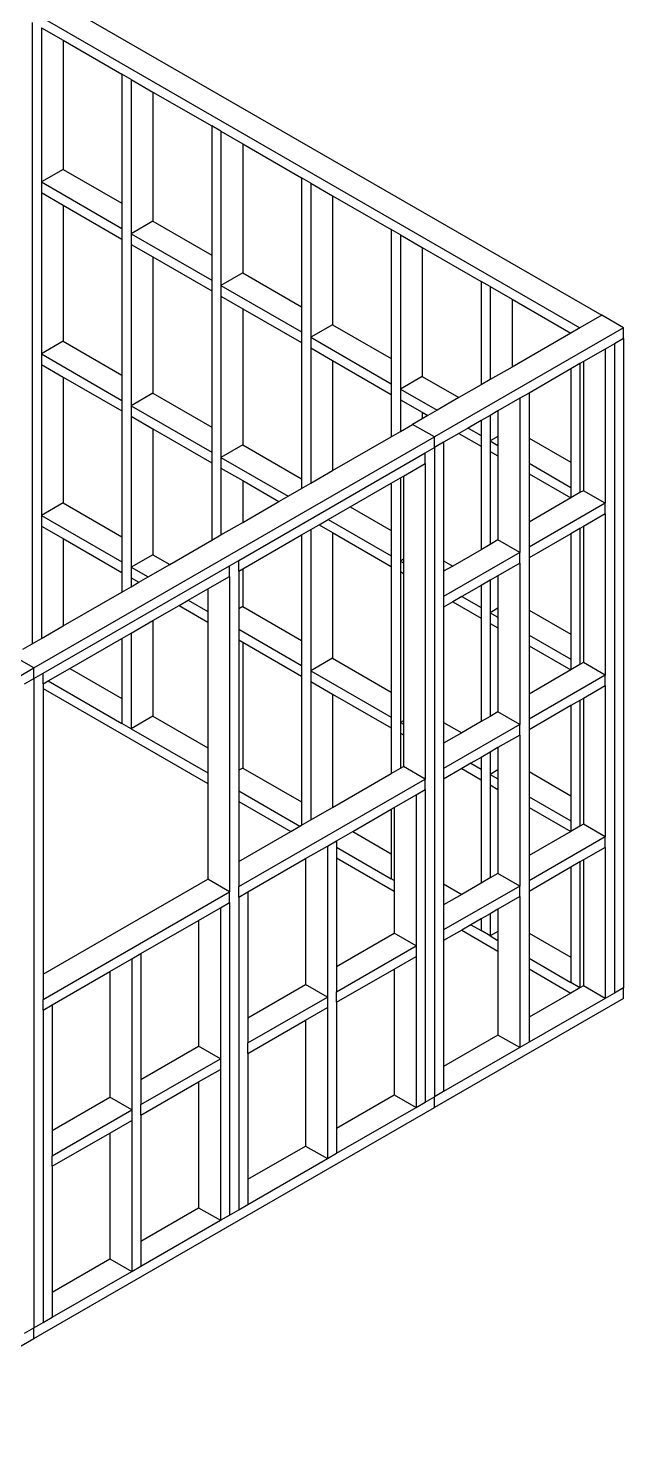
# Model space of a CAD drawing. Header units: millimetres. Extents: x 19458 to 19801, y 4351 to 4752.
# Drawn here: x 19609.037 to 19610.775, y 4521.582 to 4525.73 of the extents above; entities that cross this region are included whole.
import ezdxf

# ---------------------------------------------------------------- set-up
doc = ezdxf.new("R2010")
doc.units = ezdxf.units.MM

# ---------------------------------------------------------------- blocks, each defined once
blk = doc.blocks.new('ISO GENERAL')
at = {"color": 250}
for p, q in [((3.271, 3.2034), (4.8705, 2.2799)), ((3.2074, 3.1667), (4.8068, 2.2432)), ((3.2074, 3.1356), (3.2074, 1.3197)), ((3.2342, 3.1201), (3.2342, 2.6694)), ((3.2342, 3.1201), (3.2979, 3.0834)), ((3.2979, 3.0834), (3.2979, 2.7062)), ((3.2979, 3.0834), (3.4695, 2.9843)), ((3.4963, 2.9688), (3.4695, 2.9843)), ((3.4695, 2.9843), (3.4695, 2.6071)), ((3.4963, 2.9688), (3.4963, 2.5181)), ((3.4963, 2.9688), (3.56, 2.9321)), ((3.56, 2.9321), (3.56, 2.5548)), ((3.56, 2.9321), (3.7316, 2.833)), ((3.7584, 2.8175), (3.7316, 2.833)), ((3.7316, 2.833), (3.7316, 2.4558)), ((3.7584, 2.8175), (3.7584, 2.3668)), ((3.7584, 2.8175), (3.8221, 2.7807)), ((3.8221, 2.7807), (3.8221, 2.4035)), ((3.8221, 2.7807), (3.9937, 2.6817)), ((3.2979, 2.7062), (3.2342, 2.6694)), ((3.2979, 2.7062), (3.4695, 2.6071)), ((3.2342, 2.6694), (3.4695, 2.5336)), ((3.2342, 2.6694), (3.2342, 2.6384)), ((4.0205, 2.6661), (3.9937, 2.6817)), ((3.9937, 2.6817), (3.9937, 2.3044)), ((4.0205, 2.6661), (4.0205, 2.2154)), ((4.0205, 2.6661), (4.0842, 2.6294)), ((3.2342, 2.6384), (3.2979, 2.6016)), ((3.2342, 2.6384), (3.2342, 2.1669)), ((4.0842, 2.6294), (4.0842, 2.2522)), ((4.0842, 2.6294), (4.2558, 2.5303)), ((3.2979, 2.6016), (3.2979, 2.2037)), ((3.2979, 2.6016), (3.4695, 2.5026)), ((3.4695, 2.6071), (3.4695, 2.5336)), ((3.4695, 2.5336), (3.4695, 2.5026)), ((3.56, 2.5548), (3.4963, 2.5181)), ((3.56, 2.5548), (3.7316, 2.4558)), ((4.2826, 2.5148), (4.2558, 2.5303)), ((4.2558, 2.5303), (4.2558, 2.1531)), ((3.4695, 2.5026), (3.4695, 2.1046)), ((3.4963, 2.5181), (3.7316, 2.3823)), ((3.4963, 2.5181), (3.4963, 2.4871)), ((4.2826, 2.5148), (4.2826, 2.0641)), ((4.2826, 2.5148), (4.3463, 2.4781)), ((3.4963, 2.4871), (3.56, 2.4503)), ((3.4963, 2.4871), (3.4963, 2.0156)), ((3.56, 2.4503), (3.56, 2.0524)), ((3.56, 2.4503), (3.7316, 2.3512)), ((3.7316, 2.4558), (3.7316, 2.3823)), ((4.3463, 2.4781), (4.3463, 2.1009)), ((4.3463, 2.4781), (4.5179, 2.379)), ((3.7316, 2.3823), (3.7316, 2.3512)), ((3.8221, 2.4035), (3.7584, 2.3668)), ((3.7584, 2.3668), (3.9937, 2.231)), ((3.7584, 2.3668), (3.7584, 2.3357)), ((3.8221, 2.4035), (3.9937, 2.3044)), ((4.5447, 2.3635), (4.5179, 2.379)), ((4.5179, 2.379), (4.5179, 2.0764)), ((3.7316, 2.3512), (3.7316, 1.9533)), ((3.7584, 2.3357), (3.8221, 2.299)), ((3.7584, 2.3357), (3.7584, 1.8643)), ((4.5447, 2.3635), (4.5447, 2.0919)), ((4.5447, 2.3635), (4.6084, 2.3268)), ((4.6084, 2.3268), (4.6084, 2.1286)), ((4.6084, 2.3268), (4.78, 2.2277)), ((3.8221, 2.299), (3.8221, 1.901)), ((3.8221, 2.299), (3.9937, 2.1999)), ((3.9937, 2.3044), (3.9937, 2.231)), ((4.0842, 2.2522), (4.0205, 2.2154)), ((4.0842, 2.2522), (4.2558, 2.1531)), ((4.9341, 2.2432), (4.3818, 1.9243)), ((4.8068, 2.2432), (4.78, 2.2277)), ((4.8705, 2.2799), (4.8068, 2.2432)), ((4.9341, 2.2432), (4.8705, 2.2799)), ((4.9341, 2.2122), (4.9341, 2.2432)), ((3.2979, 2.2037), (3.2342, 2.1669)), ((3.2979, 2.2037), (3.4695, 2.1046)), ((3.9937, 2.231), (3.9937, 2.1999)), ((3.9937, 2.1999), (3.9937, 1.802)), ((4.0205, 2.2154), (4.2558, 2.0796)), ((4.0205, 2.2154), (4.0205, 2.1844)), ((4.78, 2.2277), (4.6084, 2.1286)), ((4.9341, 2.2122), (4.9072, 2.1967)), ((4.9341, 2.2122), (4.9341, 0.3146)), ((3.2342, 2.1669), (3.4695, 2.0311)), ((3.2342, 2.1669), (3.2342, 2.1359)), ((4.0205, 2.1844), (4.0205, 1.7892)), ((4.0205, 2.1844), (4.0842, 2.1477)), ((4.8804, 2.1811), (4.8167, 2.1444)), ((4.9072, 2.1967), (4.8804, 2.1811)), ((4.8804, 2.1811), (4.8804, 1.7304)), ((4.9072, 2.1967), (4.9072, 0.2991)), ((3.2342, 2.1359), (3.2979, 2.0992)), ((3.2342, 2.1359), (3.2342, 1.6948)), ((4.0842, 2.1477), (4.0842, 1.826)), ((4.0842, 2.1477), (4.2558, 2.0486)), ((4.2558, 2.1531), (4.2558, 2.0796)), ((4.6084, 2.1286), (4.5447, 2.0919)), ((4.78, 2.1232), (4.658, 2.0527)), ((4.8068, 2.1387), (4.78, 2.1232)), ((4.78, 2.1232), (4.78, 1.8505)), ((4.8167, 2.1444), (4.8068, 2.1387)), ((4.8068, 2.1387), (4.8068, 1.7615)), ((4.8167, 2.1444), (4.8167, 1.7672)), ((3.2979, 2.0992), (3.2979, 1.7315)), ((3.2979, 2.0992), (3.4695, 2.0001)), ((3.4695, 2.1046), (3.4695, 2.0311)), ((4.2558, 2.0796), (4.2558, 2.0486)), ((4.3463, 2.1009), (4.2826, 2.0641)), ((4.3463, 2.1009), (4.4533, 2.0391)), ((4.5179, 2.0764), (4.4533, 2.0391)), ((4.5447, 2.0919), (4.5179, 2.0764)), ((3.56, 2.0524), (3.4963, 2.0156)), ((3.56, 2.0524), (3.7316, 1.9533)), ((4.2558, 2.0486), (4.2558, 1.925)), ((4.2826, 2.0641), (4.3896, 2.0023)), ((4.2826, 2.0641), (4.2826, 2.0331)), ((4.2826, 2.0331), (4.2826, 1.9406)), ((4.2826, 2.0331), (4.3463, 1.9963)), ((4.4533, 2.0391), (4.3896, 2.0023)), ((4.6311, 2.0372), (4.5674, 2.0005)), ((4.658, 2.0527), (4.6311, 2.0372)), ((4.6311, 2.0372), (4.6311, 1.5865)), ((4.658, 2.0527), (4.658, 1.9209)), ((3.4695, 2.0311), (3.4695, 2.0001)), ((3.4695, 2.0001), (3.4695, 1.6324)), ((3.4963, 2.0156), (3.7316, 1.8798)), ((3.4963, 2.0156), (3.4963, 1.9846)), ((4.3463, 1.9963), (4.3463, 1.9773)), ((4.3463, 1.9963), (4.3628, 1.9868)), ((4.3896, 2.0023), (4.3628, 1.9868)), ((4.5674, 2.0005), (4.5447, 1.9874)), ((4.5674, 2.0005), (4.5674, 1.9259)), ((3.4963, 1.9846), (3.56, 1.9478)), ((3.4963, 1.9846), (3.4963, 1.5434)), ((3.7316, 1.9533), (3.7316, 1.8798)), ((4.2826, 1.9406), (4.3182, 1.9611)), ((4.3463, 1.9773), (4.3182, 1.9611)), ((4.3818, 1.9243), (4.3182, 1.9611)), ((4.3628, 1.9868), (4.3463, 1.9773)), ((4.4802, 1.9501), (4.4533, 1.9346)), ((4.5179, 1.9719), (4.4802, 1.9501)), ((4.4802, 1.9501), (4.5179, 1.9283)), ((4.5447, 1.9874), (4.5179, 1.9719)), ((4.5179, 1.9719), (4.5179, 1.9283)), ((4.5447, 1.9874), (4.5447, 1.9128)), ((3.2122, 1.2491), (4.3818, 1.9243)), ((3.56, 1.9478), (3.56, 1.5802)), ((3.56, 1.9478), (3.7316, 1.8488)), ((4.0842, 1.826), (4.2558, 1.925)), ((4.2558, 1.925), (4.2826, 1.9406)), ((4.3818, 1.8933), (4.3818, 1.9243)), ((4.4087, 1.9088), (4.3818, 1.8933)), ((4.4533, 1.9346), (4.4087, 1.9088)), ((4.4087, 1.9088), (4.4087, 1.5624)), ((4.4533, 1.9346), (4.5179, 1.8973)), ((4.5179, 1.9283), (4.5179, 1.8973)), ((4.5674, 1.9259), (4.5447, 1.9128)), ((4.5447, 1.9128), (4.5674, 1.8997)), ((4.5447, 1.9128), (4.5447, 1.8818)), ((4.5674, 1.9259), (4.5674, 1.8997)), ((4.658, 1.9209), (4.78, 1.8505)), ((4.658, 1.9209), (4.658, 1.8474)), ((3.7316, 1.8798), (3.7316, 1.8488)), ((3.8221, 1.901), (3.7584, 1.8643)), ((3.8105, 1.5634), (4.3549, 1.8778)), ((3.8221, 1.901), (3.9937, 1.802)), ((4.3549, 1.8778), (4.3818, 1.8933)), ((4.3549, 1.8467), (4.3549, 1.8778)), ((4.3818, 1.8933), (4.3818, -0.0042)), ((4.5179, 1.8973), (4.5179, 1.5946)), ((4.5447, 1.8818), (4.5674, 1.8687)), ((4.5447, 1.8818), (4.5447, 1.6101)), ((4.5674, 1.8997), (4.5674, 1.8687)), ((4.5674, 1.8687), (4.5674, 1.6233)), ((3.7316, 1.8488), (3.7316, 1.6224)), ((3.7584, 1.8643), (3.9545, 1.7511)), ((3.7584, 1.8643), (3.7584, 1.8333)), ((3.7584, 1.8333), (3.7584, 1.6379)), ((3.7584, 1.8333), (3.8221, 1.7965)), ((4.0205, 1.7892), (4.0842, 1.826)), ((4.2913, 1.81), (4.3549, 1.8467)), ((4.3549, 1.8467), (4.3549, 0.9246)), ((4.658, 1.8474), (4.78, 1.777)), ((4.658, 1.8474), (4.658, 1.8164)), ((4.78, 1.8505), (4.78, 1.777)), ((3.8221, 1.7965), (3.8221, 1.6746)), ((3.8221, 1.7965), (3.9276, 1.7356)), ((3.9937, 1.802), (3.9937, 1.7737)), ((3.9937, 1.7737), (4.0205, 1.7892)), ((4.1355, 1.7201), (4.2558, 1.7895)), ((4.2558, 1.7895), (4.2826, 1.805)), ((4.2558, 1.7895), (4.2558, 1.6506)), ((4.2826, 1.805), (4.2913, 1.81)), ((4.2826, 1.805), (4.2826, 1.5616)), ((4.2913, 1.81), (4.2913, 1.5666)), ((4.658, 1.8164), (4.78, 1.746)), ((4.658, 1.8164), (4.658, 1.6755)), ((3.9276, 1.7356), (3.9545, 1.7511)), ((3.9545, 1.7511), (3.9937, 1.7737)), ((4.78, 1.746), (4.658, 1.6755)), ((4.78, 1.777), (4.78, 1.746)), ((4.8068, 1.7615), (4.78, 1.746)), ((4.8167, 1.7672), (4.8068, 1.7615)), ((4.8804, 1.7304), (4.8167, 1.7672)), ((3.2979, 1.7315), (3.2342, 1.6948)), ((3.2979, 1.7315), (3.4695, 1.6324)), ((3.8221, 1.6746), (3.9276, 1.7356)), ((4.0719, 1.6833), (4.1355, 1.7201)), ((4.1355, 1.7201), (4.2558, 1.6506)), ((4.8804, 1.7304), (4.658, 1.602)), ((4.8804, 1.6994), (4.8804, 1.7304)), ((3.2342, 1.6948), (3.4695, 1.5589)), ((3.2342, 1.6948), (3.2342, 1.6637)), ((3.2342, 1.6637), (3.2342, 1.3353)), ((3.2342, 1.6637), (3.2979, 1.627)), ((3.7584, 1.6379), (3.8221, 1.6746)), ((4.0205, 1.6537), (4.045, 1.6678)), ((4.045, 1.6678), (4.0719, 1.6833)), ((4.045, 1.6678), (4.0842, 1.6452)), ((4.0719, 1.6833), (4.2558, 1.5772)), ((4.658, 1.6755), (4.658, 1.602)), ((4.8167, 1.6627), (4.8068, 1.657)), ((4.8804, 1.6994), (4.8167, 1.6627)), ((4.8167, 1.6627), (4.8167, 1.2647)), ((4.8804, 1.6994), (4.8804, 1.228)), ((3.2979, 1.627), (3.2979, 1.372)), ((3.2979, 1.627), (3.4695, 1.5279)), ((3.4695, 1.6324), (3.4695, 1.5589)), ((3.6092, 1.5517), (3.7316, 1.6224)), ((3.7316, 1.6224), (3.7584, 1.6379)), ((3.8221, 1.5391), (3.9937, 1.6382)), ((3.9937, 1.6382), (4.0205, 1.6537)), ((3.9937, 1.6382), (3.9937, 1.3298)), ((4.0205, 1.6537), (4.0205, 1.2408)), ((4.0842, 1.6452), (4.0842, 1.2775)), ((4.0842, 1.6452), (4.2558, 1.5461)), ((4.2558, 1.6506), (4.2558, 1.5772)), ((4.5674, 1.6233), (4.5447, 1.6101)), ((4.6311, 1.5865), (4.5674, 1.6233)), ((4.78, 1.6414), (4.658, 1.571)), ((4.8068, 1.657), (4.78, 1.6414)), ((4.78, 1.6414), (4.78, 1.348)), ((4.8068, 1.657), (4.8068, 1.259)), ((3.56, 1.5802), (3.4963, 1.5434)), ((3.56, 1.5802), (3.6092, 1.5517)), ((4.2558, 1.5772), (4.2558, 1.5461)), ((4.6311, 1.5865), (4.4087, 1.4581)), ((4.5179, 1.5946), (4.4353, 1.547)), ((4.5447, 1.6101), (4.5179, 1.5946)), ((4.6311, 1.5555), (4.6311, 1.5865)), ((4.658, 1.602), (4.658, 1.571)), ((3.2391, 1.2336), (3.7836, 1.5479)), ((3.4695, 1.5589), (3.4695, 1.5279)), ((3.4963, 1.5434), (3.5456, 1.515)), ((3.4963, 1.5434), (3.4963, 1.5124)), ((3.5456, 1.515), (3.6092, 1.5517)), ((3.7836, 1.5479), (3.8105, 1.5634)), ((3.7836, 1.5169), (3.7836, 1.5479)), ((3.8105, 1.5324), (3.8105, 1.5634)), ((3.8105, 1.5324), (3.8221, 1.5391)), ((3.8221, 1.5391), (3.8221, 1.4289)), ((4.2558, 1.5461), (4.2558, 1.1785)), ((4.2913, 1.5666), (4.2826, 1.5616)), ((4.2826, 1.5616), (4.2913, 1.5566)), ((4.2826, 1.5616), (4.2826, 1.5306)), ((4.2913, 1.5666), (4.2913, 1.5566)), ((4.2913, 1.5566), (4.2913, 1.5256)), ((4.4087, 1.5624), (4.4353, 1.547)), ((4.4087, 1.5624), (4.4087, 1.5316)), ((4.4353, 1.547), (4.4087, 1.5316)), ((4.6311, 1.5555), (4.5674, 1.5187)), ((4.6311, 1.5555), (4.6311, 1.084)), ((4.658, 1.571), (4.658, 1.4184)), ((3.4695, 1.5279), (3.4695, 1.4711)), ((3.4963, 1.5124), (3.5187, 1.4995)), ((3.4963, 1.5124), (3.4963, 1.4866)), ((3.4963, 1.4866), (3.5187, 1.4995)), ((3.5187, 1.4995), (3.5456, 1.515)), ((3.7199, 1.4801), (3.7836, 1.5169)), ((3.7836, 1.5169), (3.7836, 0.5947)), ((3.8105, 1.5324), (3.8105, 1.4221)), ((4.2826, 1.5306), (4.2913, 1.5256)), ((4.2826, 1.5306), (4.2826, 1.0895)), ((4.2913, 1.5256), (4.2913, 1.0945)), ((4.4087, 1.5316), (4.4087, 1.4581)), ((4.5447, 1.5056), (4.5179, 1.4901)), ((4.5674, 1.5187), (4.5447, 1.5056)), ((4.5447, 1.5056), (4.5447, 1.4103)), ((4.5674, 1.5187), (4.5674, 1.4234)), ((3.2979, 1.372), (3.4695, 1.4711)), ((3.4695, 1.4711), (3.4963, 1.4866)), ((3.6629, 1.4472), (3.7199, 1.4801)), ((3.7199, 1.4801), (3.7199, 1.4143)), ((4.4087, 1.4581), (4.4087, 1.4271)), ((4.4622, 1.458), (4.4353, 1.4425)), ((4.5179, 1.4901), (4.4622, 1.458)), ((4.4622, 1.458), (4.5179, 1.4258)), ((4.5179, 1.4901), (4.5179, 1.4258)), ((3.56, 1.3878), (3.6361, 1.4317)), ((3.6361, 1.4317), (3.6629, 1.4472)), ((3.6361, 1.4317), (3.7199, 1.3833)), ((3.6629, 1.4472), (3.7199, 1.4143)), ((3.7199, 1.4143), (3.7199, 1.3833)), ((3.8221, 1.4289), (3.8105, 1.4221)), ((3.8105, 1.4221), (3.8105, 1.3621)), ((3.8221, 1.4289), (3.9937, 1.3298)), ((4.4353, 1.4425), (4.4087, 1.4271)), ((4.4087, 1.4271), (4.4087, 1.0902)), ((4.4353, 1.4425), (4.5179, 1.3948)), ((4.5179, 1.4258), (4.5179, 1.3948)), ((4.5674, 1.4234), (4.5447, 1.4103)), ((4.5447, 1.4103), (4.5674, 1.3972)), ((4.5447, 1.4103), (4.5447, 1.3793)), ((4.5674, 1.4234), (4.5674, 1.3972)), ((4.658, 1.4184), (4.78, 1.348)), ((4.658, 1.4184), (4.658, 1.345)), ((3.2342, 1.3353), (3.2979, 1.372)), ((3.4963, 1.351), (3.56, 1.3878)), ((3.56, 1.3878), (3.56, 1.108)), ((3.7199, 1.3833), (3.7199, 1.0156)), ((4.5179, 1.3948), (4.5179, 1.0922)), ((4.5447, 1.3793), (4.5674, 1.3662)), ((4.5447, 1.3793), (4.5447, 1.1077)), ((4.5674, 1.3972), (4.5674, 1.3662)), ((3.2074, 1.3197), (3.2342, 1.3353)), ((3.3177, 1.2479), (3.4695, 1.3355)), ((3.4695, 1.3355), (3.4963, 1.351)), ((3.4695, 1.3355), (3.4695, 1.1603)), ((3.4963, 1.351), (3.4963, 1.0713)), ((3.8105, 1.3621), (3.9937, 1.2563)), ((3.8105, 1.3621), (3.8105, 1.3311)), ((3.8105, 1.3311), (3.8221, 1.3243)), ((3.8105, 1.3311), (3.8105, 0.95)), ((3.9937, 1.3298), (3.9937, 1.2563)), ((4.5674, 1.3662), (4.5674, 1.1208)), ((4.658, 1.345), (4.78, 1.2745)), ((4.658, 1.345), (4.658, 1.3139)), ((4.78, 1.348), (4.78, 1.2745)), ((3.2122, 1.2491), (3.1486, 1.2858)), ((3.1805, 1.3042), (3.2074, 1.3197)), ((3.8221, 1.3243), (3.8221, 0.9567)), ((3.8221, 1.3243), (3.9937, 1.2253)), ((4.658, 1.3139), (4.78, 1.2435)), ((4.658, 1.3139), (4.658, 1.173)), ((2.6599, 0.9302), (3.2122, 1.2491)), ((3.2122, 1.218), (3.2122, 1.2491)), ((3.254, 1.2111), (3.3177, 1.2479)), ((3.3177, 1.2479), (3.4695, 1.1603)), ((3.9937, 1.2563), (3.9937, 1.2253)), ((4.0842, 1.2775), (4.0205, 1.2408)), ((4.0842, 1.2775), (4.2558, 1.1785)), ((4.78, 1.2745), (4.78, 1.2435)), ((4.8068, 1.259), (4.78, 1.2435)), ((4.8167, 1.2647), (4.8068, 1.259)), ((4.8804, 1.228), (4.8167, 1.2647)), ((3.1854, 1.2025), (3.2122, 1.218)), ((3.2122, 1.218), (3.2391, 1.2336)), ((3.2122, 1.218), (3.2122, -0.6795)), ((3.2391, 1.2025), (3.2391, 1.2336)), ((3.2391, 1.2025), (3.254, 1.2111)), ((3.254, 1.2111), (3.4695, 1.0868)), ((3.9937, 1.2253), (3.9937, 0.8576)), ((4.0205, 1.2408), (4.2558, 1.105)), ((4.0205, 1.2408), (4.0205, 1.2098)), ((4.0205, 1.2098), (4.0205, 0.805)), ((4.0205, 1.2098), (4.0842, 1.173)), ((4.78, 1.2435), (4.658, 1.173)), ((4.8804, 1.228), (4.658, 1.0996)), ((4.8804, 1.1969), (4.8804, 1.228)), ((3.2391, 1.2025), (3.2391, 1.1887)), ((3.2391, 1.1887), (3.7199, 0.9111)), ((3.2391, 1.1887), (3.2391, 0.3539)), ((4.0842, 1.173), (4.0842, 0.8418)), ((4.0842, 1.173), (4.2558, 1.0739)), ((4.2558, 1.1785), (4.2558, 1.105)), ((4.658, 1.173), (4.658, 1.0996)), ((4.8804, 1.1969), (4.8167, 1.1602)), ((4.8804, 1.1969), (4.8804, 0.7558)), ((3.4695, 1.1603), (3.4695, 1.0868)), ((4.5674, 1.1208), (4.5447, 1.1077)), ((4.6311, 1.084), (4.5674, 1.1208)), ((4.78, 1.139), (4.658, 1.0685)), ((4.8068, 1.1545), (4.78, 1.139)), ((4.78, 1.139), (4.78, 0.8758)), ((4.8167, 1.1602), (4.8068, 1.1545)), ((4.8068, 1.1545), (4.8068, 0.7868)), ((4.8167, 1.1602), (4.8167, 0.7925)), ((3.4963, 1.0713), (3.4695, 1.0868)), ((3.56, 1.108), (3.4963, 1.0713)), ((3.56, 1.108), (3.7199, 1.0156)), ((4.2558, 1.105), (4.2558, 1.0739)), ((4.2913, 1.0945), (4.2826, 1.0895)), ((4.2826, 1.0895), (4.2913, 1.0845)), ((4.2826, 1.0895), (4.2826, 1.0584)), ((4.2913, 1.0945), (4.2913, 1.0845)), ((4.2913, 1.0845), (4.2913, 1.0534)), ((4.4087, 1.0902), (4.4616, 1.0596)), ((4.4087, 1.0902), (4.4087, 1.0291)), ((4.6311, 1.084), (4.4087, 0.9556)), ((4.5179, 1.0922), (4.4616, 1.0596)), ((4.5447, 1.1077), (4.5179, 1.0922)), ((4.6311, 1.053), (4.6311, 1.084)), ((4.658, 1.0996), (4.658, 1.0685)), ((3.4963, 1.0713), (3.7199, 0.9422)), ((4.2558, 1.0739), (4.2558, 0.9408)), ((4.2826, 1.0584), (4.2913, 1.0534)), ((4.2826, 1.0584), (4.2826, 0.9563)), ((4.2913, 1.0534), (4.2913, 0.9613)), ((4.4616, 1.0596), (4.4087, 1.0291)), ((4.6311, 1.053), (4.5674, 1.0163)), ((4.6311, 1.053), (4.6311, 0.6119)), ((4.658, 1.0685), (4.658, 0.9463)), ((3.7199, 1.0156), (3.7199, 0.9422)), ((4.4087, 1.0291), (4.4087, 0.9556)), ((4.5447, 1.0032), (4.5179, 0.9876)), ((4.5674, 1.0163), (4.5447, 1.0032)), ((4.5447, 1.0032), (4.5447, 0.9381)), ((4.5674, 1.0163), (4.5674, 0.9513)), ((3.8221, 0.9567), (3.8105, 0.95)), ((3.8221, 0.9567), (3.9937, 0.8576)), ((4.2558, 0.9408), (4.2826, 0.9563)), ((4.2826, 0.9563), (4.2913, 0.9613)), ((4.3549, 0.9246), (4.2913, 0.9613)), ((4.4087, 0.9556), (4.4087, 0.9246)), ((4.4616, 0.9551), (4.4087, 0.9246)), ((4.4884, 0.9706), (4.4616, 0.9551)), ((4.4616, 0.9551), (4.5179, 0.9226)), ((4.5179, 0.9876), (4.4884, 0.9706)), ((4.4884, 0.9706), (4.5179, 0.9537)), ((4.5179, 0.9876), (4.5179, 0.9537)), ((3.7199, 0.9422), (3.7199, 0.9111)), ((3.8105, 0.95), (3.8105, 0.8899)), ((3.8105, 0.6102), (4.3549, 0.9246)), ((4.0842, 0.8418), (4.2558, 0.9408)), ((4.3549, 0.8936), (4.3549, 0.9246)), ((4.4087, 0.9246), (4.4087, 0.618)), ((4.5179, 0.9537), (4.5179, 0.9226)), ((4.5179, 0.9226), (4.5179, 0.62)), ((4.5674, 0.9513), (4.5447, 0.9381)), ((4.5447, 0.9381), (4.5674, 0.925)), ((4.5447, 0.9381), (4.5447, 0.9071)), ((4.5674, 0.9513), (4.5674, 0.925)), ((4.5674, 0.925), (4.5674, 0.894)), ((4.658, 0.9463), (4.78, 0.8758)), ((4.658, 0.9463), (4.658, 0.8728)), ((3.7199, 0.9111), (3.7199, 0.6315)), ((3.8105, 0.8899), (3.989, 0.7868)), ((3.8105, 0.8899), (3.8105, 0.8589)), ((4.2644, 0.8413), (4.3281, 0.8781)), ((4.3281, 0.8781), (4.3549, 0.8936)), ((4.3281, 0.8781), (4.3281, 0.4369)), ((4.3549, 0.8936), (4.3549, -0.0198)), ((4.5447, 0.9071), (4.5674, 0.894)), ((4.5447, 0.9071), (4.5447, 0.6355)), ((4.5674, 0.894), (4.5674, 0.6486)), ((4.658, 0.8728), (4.78, 0.8023)), ((4.658, 0.8728), (4.658, 0.8417)), ((4.78, 0.8758), (4.78, 0.8023)), ((3.8105, 0.8589), (3.9621, 0.7713)), ((3.8105, 0.8589), (3.8105, 0.6837)), ((3.9937, 0.8576), (3.9937, 0.7895)), ((4.0205, 0.805), (4.0842, 0.8418)), ((4.1431, 0.7713), (4.2558, 0.8363)), ((4.2558, 0.8363), (4.2644, 0.8413)), ((4.2558, 0.8363), (4.2558, 0.7063)), ((4.2644, 0.8413), (4.2644, 0.6278)), ((4.658, 0.8417), (4.78, 0.7713)), ((4.658, 0.8417), (4.658, 0.7009)), ((3.989, 0.7868), (3.9937, 0.7895)), ((3.9937, 0.7895), (4.0205, 0.805)), ((4.78, 0.8023), (4.78, 0.7713)), ((4.8167, 0.7925), (4.8068, 0.7868)), ((4.8804, 0.7558), (4.8167, 0.7925)), ((3.8105, 0.6837), (3.9621, 0.7713)), ((3.9621, 0.7713), (3.989, 0.7868)), ((4.0961, 0.7442), (4.1431, 0.7713)), ((4.1431, 0.7713), (4.2558, 0.7063)), ((4.78, 0.7713), (4.658, 0.7009)), ((4.8804, 0.7558), (4.658, 0.6274)), ((4.8068, 0.7868), (4.78, 0.7713)), ((4.8804, 0.7248), (4.8804, 0.7558)), ((4.0056, 0.6919), (4.0693, 0.7286)), ((4.0693, 0.7286), (4.0961, 0.7442)), ((4.0693, 0.7286), (4.0693, 0.2875)), ((4.0961, 0.7442), (4.0961, 0.725)), ((4.0961, 0.725), (4.2558, 0.6328)), ((4.0961, 0.725), (4.0961, 0.6939)), ((4.2558, 0.7063), (4.2558, 0.6328)), ((4.8804, 0.7248), (4.8167, 0.688)), ((4.8804, 0.7248), (4.8804, 0.2836)), ((3.8105, 0.6837), (3.8105, 0.6102)), ((3.8373, 0.5947), (4.0056, 0.6919)), ((4.0056, 0.6919), (4.0056, 0.3242)), ((4.0961, 0.6939), (4.2644, 0.5968)), ((4.0961, 0.6939), (4.0961, 0.3765)), ((4.658, 0.7009), (4.658, 0.6274)), ((4.78, 0.6668), (4.658, 0.5963)), ((4.8068, 0.6823), (4.78, 0.6668)), ((4.78, 0.6668), (4.78, 0.4036)), ((4.8167, 0.688), (4.8068, 0.6823)), ((4.8068, 0.6823), (4.8068, 0.3146)), ((4.8167, 0.688), (4.8167, 0.3204)), ((3.2391, 0.3539), (3.7199, 0.6315)), ((3.7836, 0.5947), (3.7199, 0.6315)), ((4.2644, 0.6278), (4.2558, 0.6328)), ((4.2644, 0.6278), (4.2644, 0.5968)), ((4.5447, 0.6355), (4.5179, 0.62)), ((4.5674, 0.6486), (4.5447, 0.6355)), ((4.6311, 0.6119), (4.5674, 0.6486)), ((4.658, 0.6274), (4.658, 0.5963)), ((3.2391, 0.2804), (3.7836, 0.5947)), ((3.7836, 0.5637), (3.7836, 0.5947)), ((3.8105, 0.5792), (3.8105, 0.6102)), ((3.8105, 0.5792), (3.8373, 0.5947)), ((3.8373, 0.5947), (3.8373, 0.2271)), ((4.2644, 0.5968), (4.2644, 0.4736)), ((4.4087, 0.618), (4.4616, 0.5875)), ((4.4087, 0.618), (4.4087, 0.5569)), ((4.6311, 0.6119), (4.4087, 0.4834)), ((4.4616, 0.5875), (4.4087, 0.5569)), ((4.5179, 0.62), (4.4616, 0.5875)), ((4.6311, 0.5808), (4.5674, 0.5441)), ((4.6311, 0.5808), (4.6311, 0.6119)), ((4.6311, 0.5808), (4.6311, 0.1397)), ((4.658, 0.5963), (4.658, 0.4741)), ((3.6931, 0.5115), (3.7567, 0.5482)), ((3.7567, 0.5482), (3.7836, 0.5637)), ((3.7567, 0.5482), (3.7567, 0.107)), ((3.7836, 0.5637), (3.7836, -0.3496)), ((3.8105, 0.5792), (3.8105, -0.3341)), ((4.4087, 0.5569), (4.4087, 0.4834)), ((4.5674, 0.5441), (4.5447, 0.531)), ((4.5674, 0.5441), (4.5674, 0.4791)), ((3.5248, 0.4143), (3.6931, 0.5115)), ((3.6931, 0.5115), (3.6931, 0.1438)), ((4.4884, 0.4985), (4.4616, 0.483)), ((4.5179, 0.5155), (4.4884, 0.4985)), ((4.4884, 0.4985), (4.5179, 0.4815)), ((4.5447, 0.531), (4.5179, 0.5155)), ((4.5179, 0.5155), (4.5179, 0.4815)), ((4.5447, 0.531), (4.5447, 0.466)), ((4.0961, 0.3765), (4.2644, 0.4736)), ((4.3281, 0.4369), (4.2644, 0.4736)), ((4.4087, 0.4834), (4.4087, 0.4524)), ((4.4616, 0.483), (4.4087, 0.4524)), ((4.4616, 0.483), (4.5674, 0.4218)), ((4.5447, 0.466), (4.5179, 0.4815)), ((4.5674, 0.4791), (4.5447, 0.466)), ((4.5447, 0.466), (4.5674, 0.4528)), ((4.5674, 0.4791), (4.5674, 0.4528)), ((4.658, 0.4741), (4.78, 0.4036)), ((4.658, 0.4741), (4.658, 0.4006)), ((4.0961, 0.303), (4.3281, 0.4369)), ((4.3281, 0.4369), (4.3281, 0.4059)), ((4.4087, 0.4524), (4.4087, 0.0848)), ((4.5674, 0.4528), (4.5674, 0.4218)), ((4.5674, 0.4218), (4.5674, 0.1764)), ((3.4343, 0.362), (3.4979, 0.3988)), ((3.4979, 0.3988), (3.5248, 0.4143)), ((3.4979, 0.3988), (3.4979, -0.0424)), ((3.5248, 0.4143), (3.5248, 0.0466)), ((4.0961, 0.3765), (4.0961, 0.303)), ((4.2644, 0.3691), (4.3281, 0.4059)), ((4.3281, 0.4059), (4.3281, -0.0353)), ((4.658, 0.4006), (4.78, 0.3301)), ((4.658, 0.4006), (4.658, 0.3696)), ((4.78, 0.4036), (4.78, 0.3301)), ((3.2391, 0.3539), (3.2391, 0.2804)), ((3.266, 0.2649), (3.4343, 0.362)), ((3.4343, 0.362), (3.4343, -0.0056)), ((4.0961, 0.272), (4.2644, 0.3691)), ((4.2644, 0.3691), (4.2644, 0.0015)), ((4.658, 0.3696), (4.78, 0.2991)), ((4.658, 0.3696), (4.658, 0.2287)), ((3.8373, 0.2271), (4.0056, 0.3242)), ((4.0693, 0.2875), (4.0056, 0.3242)), ((4.0961, 0.272), (4.0961, 0.303)), ((4.78, 0.2991), (4.658, 0.2287)), ((4.8068, 0.3146), (4.78, 0.3301)), ((4.8068, 0.3146), (4.78, 0.2991)), ((4.8167, 0.3204), (4.8068, 0.3146)), ((4.8804, 0.2836), (4.8167, 0.3204)), ((4.9072, 0.2991), (4.8804, 0.2836)), ((4.9341, 0.3146), (4.9072, 0.2991)), ((4.9341, 0.2836), (4.9341, 0.3146)), ((3.2391, 0.2494), (3.2391, 0.2804)), ((3.2391, 0.2494), (3.266, 0.2649)), ((3.2391, 0.2494), (3.2391, -0.664)), ((3.266, 0.2649), (3.266, -0.1028)), ((3.8373, 0.1536), (4.0693, 0.2875)), ((4.0056, 0.2197), (4.0693, 0.2565)), ((4.0693, 0.2875), (4.0693, 0.2565)), ((4.0693, 0.2565), (4.0693, -0.1847)), ((4.0961, 0.272), (4.0961, -0.0957)), ((4.9341, 0.2836), (4.3818, -0.0353)), ((4.8804, 0.2836), (4.658, 0.1552)), ((3.8373, 0.2271), (3.8373, 0.1536)), ((3.8373, 0.1226), (4.0056, 0.2197)), ((4.0056, 0.2197), (4.0056, -0.148)), ((4.658, 0.2287), (4.658, 0.1552)), ((4.5674, 0.1764), (4.4087, 0.0848)), ((4.6311, 0.1397), (4.5674, 0.1764)), ((3.5248, 0.0466), (3.6931, 0.1438)), ((3.7567, 0.107), (3.6931, 0.1438)), ((3.8373, 0.1226), (3.8373, 0.1536)), ((4.6311, 0.1397), (4.4087, 0.0113)), ((4.658, 0.1552), (4.6311, 0.1397)), ((3.5248, -0.0269), (3.7567, 0.107)), ((3.7567, 0.107), (3.7567, 0.076)), ((3.8373, 0.1226), (3.8373, -0.2451)), ((4.4087, 0.0848), (4.4087, 0.0113)), ((3.5248, 0.0466), (3.5248, -0.0269)), ((3.6931, 0.0393), (3.7567, 0.076)), ((3.7567, 0.076), (3.7567, -0.3651)), ((3.5248, -0.0579), (3.6931, 0.0393)), ((3.6931, 0.0393), (3.6931, -0.3284)), ((4.0961, -0.0957), (4.2644, 0.0015)), ((4.2644, 0.0015), (4.3281, -0.0353)), ((4.4087, 0.0113), (4.3818, -0.0042)), ((3.2122, -0.7105), (4.3818, -0.0353)), ((3.266, -0.1028), (3.4343, -0.0056)), ((3.4979, -0.0424), (3.4343, -0.0056)), ((3.5248, -0.0579), (3.5248, -0.0269)), ((4.0961, -0.1692), (4.3281, -0.0353)), ((4.3281, -0.0353), (4.3549, -0.0198)), ((4.3549, -0.0198), (4.3818, -0.0042)), ((4.3818, -0.0353), (4.3818, -0.0042)), ((3.266, -0.1763), (3.4979, -0.0424)), ((3.4343, -0.1101), (3.4979, -0.0734)), ((3.4979, -0.0424), (3.4979, -0.0734)), ((3.4979, -0.0734), (3.4979, -0.5146)), ((3.5248, -0.0579), (3.5248, -0.4256)), ((3.266, -0.1028), (3.266, -0.1763)), ((3.266, -0.2073), (3.4343, -0.1101)), ((3.4343, -0.1101), (3.4343, -0.4778)), ((4.0961, -0.0957), (4.0961, -0.1692)), ((3.8373, -0.2451), (4.0056, -0.148)), ((4.0056, -0.148), (4.0693, -0.1847)), ((3.266, -0.2073), (3.266, -0.1763)), ((3.266, -0.2073), (3.266, -0.575)), ((3.8373, -0.3186), (4.0693, -0.1847)), ((4.0693, -0.1847), (4.0961, -0.1692)), ((3.8373, -0.2451), (3.8373, -0.3186)), ((3.5248, -0.4256), (3.6931, -0.3284)), ((3.6931, -0.3284), (3.7567, -0.3651)), ((3.8105, -0.3341), (3.8373, -0.3186)), ((3.5248, -0.499), (3.7567, -0.3651)), ((3.7567, -0.3651), (3.7836, -0.3496)), ((3.7836, -0.3496), (3.8105, -0.3341)), ((3.5248, -0.4256), (3.5248, -0.499)), ((3.266, -0.575), (3.4343, -0.4778)), ((3.4343, -0.4778), (3.4979, -0.5146)), ((3.266, -0.6485), (3.4979, -0.5146)), ((3.4979, -0.5146), (3.5248, -0.499)), ((3.266, -0.575), (3.266, -0.6485)), ((3.2391, -0.664), (3.266, -0.6485)), ((3.1854, -0.695), (3.2122, -0.6795)), ((3.2122, -0.6795), (3.2391, -0.664)), ((3.2122, -0.7105), (3.2122, -0.6795)), ((2.6599, -1.0294), (3.2122, -0.7105))]:
    blk.add_line(p, q, dxfattribs=at)

msp = doc.modelspace()

# ---------------------------------------------------------------- block references
at = {"color": 2}
msp.add_blockref('ISO GENERAL', (19605.8409, 4522.6118), dxfattribs=at)

doc.saveas('drawing.dxf')
